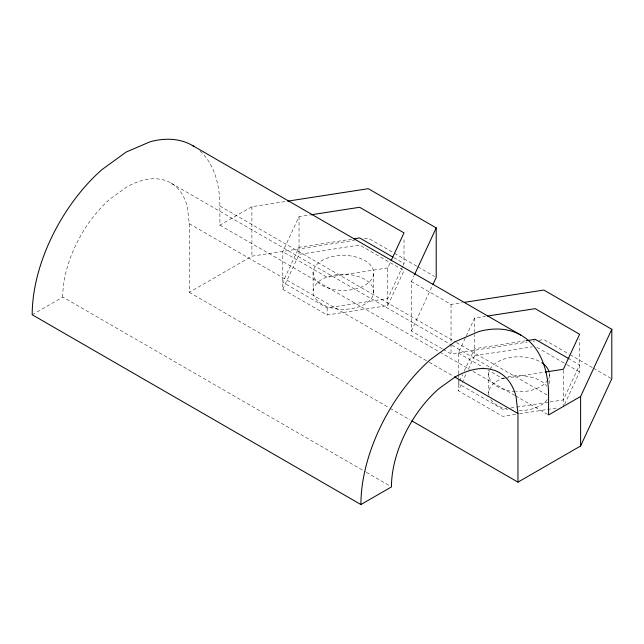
<?xml version="1.0" encoding="UTF-8"?>
<svg xmlns="http://www.w3.org/2000/svg" width="644" height="644" viewBox="0 0 644 644"><rect width="100%" height="100%" fill="white"/><g stroke="black" fill="none" stroke-linecap="round" stroke-linejoin="round"><path stroke-width="0.48" stroke-dasharray="3.22 2.42" d="M282.788 289.365L299.033 254.372L359.642 245.002L404.013 270.617L387.769 305.61L327.16 314.988L282.788 289.365L282.788 251.651L299.033 216.658L309.957 214.967M387.769 305.61L387.769 267.888L390.683 261.609M402.766 266.238L387.769 298.534L327.16 307.913L282.788 282.297L299.033 247.304L351.696 239.157M403.176 265.336L404.013 263.541L404.013 237.837M442.412 348.943L411.347 331.008L411.347 281.5L414.092 275.584M411.347 331.008L432.438 285.558M458.375 373.786L458.375 353.017L465.87 336.868M466.288 335.975L474.612 318.031L485.544 316.333M459.204 381.876L458.375 383.671L502.747 409.286L506.715 408.666M459.623 380.974L462.537 374.695M464.203 371.105L474.612 348.678L525.287 340.837M515.659 414.358L502.747 416.354L458.375 390.739L461.708 383.566M462.126 382.665L466.707 372.796M468.373 369.205L474.612 355.746L474.612 334.832M564.603 404.287L579.592 371.991L579.592 339.211M32.2 314.763L62.822 297.085L365.446 471.802M200.026 151.034A132.712 76.62 -60 0 1 219.878 206.032L219.878 225.183L251.909 206.684L286.604 201.322M62.822 297.085L62.742 296.361A89.532 51.689 -60 0 1 110.237 198.835L126.643 187.05A89.532 51.689 -60 0 1 187.356 206.837L189.256 223.718L189.256 292.368L251.909 256.191L354.506 240.325M364.335 238.803L368.271 238.191L393.532 252.778M387.769 267.888L327.16 277.266L282.788 251.651M411.347 281.5L451.041 304.419L462.408 302.656M443.273 349.442L451.041 353.926L527.138 342.149M533.039 341.24L535.003 340.934M538.939 340.33L543.858 339.565L569.119 354.152M474.612 355.746L532.242 346.834M504.735 378.326L502.747 378.64L488.241 370.26M505.725 378.173L545.468 372.031M510.692 408.055L515.659 407.29M516.657 407.137L563.355 399.908L579.592 364.915L570.214 359.497M519.636 413.746L557.39 407.902M394.402 253.285L417.054 266.358M417.924 266.858L434.475 276.413M569.988 354.651L592.633 367.732M593.51 368.231L610.931 378.294M393.774 257.632L404.013 263.541M536.935 347.358L565.947 364.11M566.801 364.601L579.592 371.991M219.878 206.032L455.541 342.093M456.411 342.592L548.591 395.81M171.232 183.202L451.243 344.862M452.112 345.361L491.243 367.957M458.375 353.017L483.121 367.305M219.878 225.183L439.023 351.696M439.892 352.204L469.452 369.27M472.938 371.282L514.677 395.376M515.546 395.883L547.722 414.454M189.256 223.718L428.397 361.783M429.266 362.282L453.618 376.338M189.256 292.368L389.266 407.845M390.135 408.344L410.131 419.896M366.315 472.302L390.667 486.357M563.355 370.252L563.355 406.984M549.292 374.671L549.292 385.587M488.675 373.914L488.675 392.776M474.612 318.031L474.612 333.85M458.375 374.768L458.375 377.738M458.375 378.728L458.375 390.739M451.041 304.419L451.041 343.035M451.041 344.025L451.041 353.926M373.673 273.861A30.316 17.501 0 0 1 326.854 287.586A30.316 17.501 0 0 1 329.68 257.31A30.316 17.501 0 0 1 373.673 273.861L373.673 292.722A30.316 17.501 0 0 1 326.854 306.447A30.316 17.501 0 0 1 329.68 276.171A30.316 17.501 0 0 1 373.673 292.722M327.16 307.913L327.16 314.988M313.129 271.977L313.129 290.838M299.033 216.658L299.033 254.372M251.909 206.684L251.909 256.191M547.247 399.489A30.316 17.501 0 0 1 519.314 410.655M507.697 409.399A30.316 17.501 0 0 1 490.728 399.497M488.949 395.521A30.316 17.501 0 0 1 504.397 377.811M507.995 376.837A30.316 17.501 0 0 1 546.732 386.094M549.195 372.844A30.316 17.501 0 0 1 548.092 379.187M547.698 379.912A30.316 17.501 0 0 1 516.359 391.729M515.369 391.673A30.316 17.501 0 0 1 489.472 370.276M489.875 369.398A30.316 17.501 0 0 1 540.88 362.186"/><path stroke-width="0.97" d="M391.101 260.707L404.013 232.895L359.642 207.279L310.955 214.814M414.486 274.738L436.213 227.912L368.271 188.684L287.594 201.17M432.857 284.656L436.213 277.419L436.213 227.912M411.87 420.894L517.961 482.147L580.622 445.97L580.622 396.463L611.8 329.285L543.858 290.058L464.3 302.366M580.622 445.97L611.8 378.793L611.8 329.285M193.9 146.381A132.712 76.62 -60 0 0 150.173 141.752L126.055 152.105L101.599 169.895A132.712 76.62 -60 0 0 32.2 314.763L360.914 504.542L391.536 486.864L391.455 486.139A89.532 51.689 -60 0 1 438.95 388.614L455.348 376.829A89.532 51.689 -60 0 1 516.061 396.615L517.961 413.496L517.961 482.147M580.622 396.463L548.591 414.961L548.591 395.81A132.712 76.62 -60 0 0 478.878 331.531L454.761 341.884L430.305 359.674A132.712 76.62 -60 0 0 360.914 504.542M353.677 238.852L359.642 237.926L392.921 257.141M487.532 316.027L535.228 308.653L579.592 334.268L563.355 369.262L545.468 372.031M526.285 340.684L535.228 339.299L569.36 359.006M192.282 145.399L520.988 335.178M454.487 376.845L517.961 413.496M541.773 362.749A30.316 17.501 0 0 1 549.026 371.926"/></g></svg>
